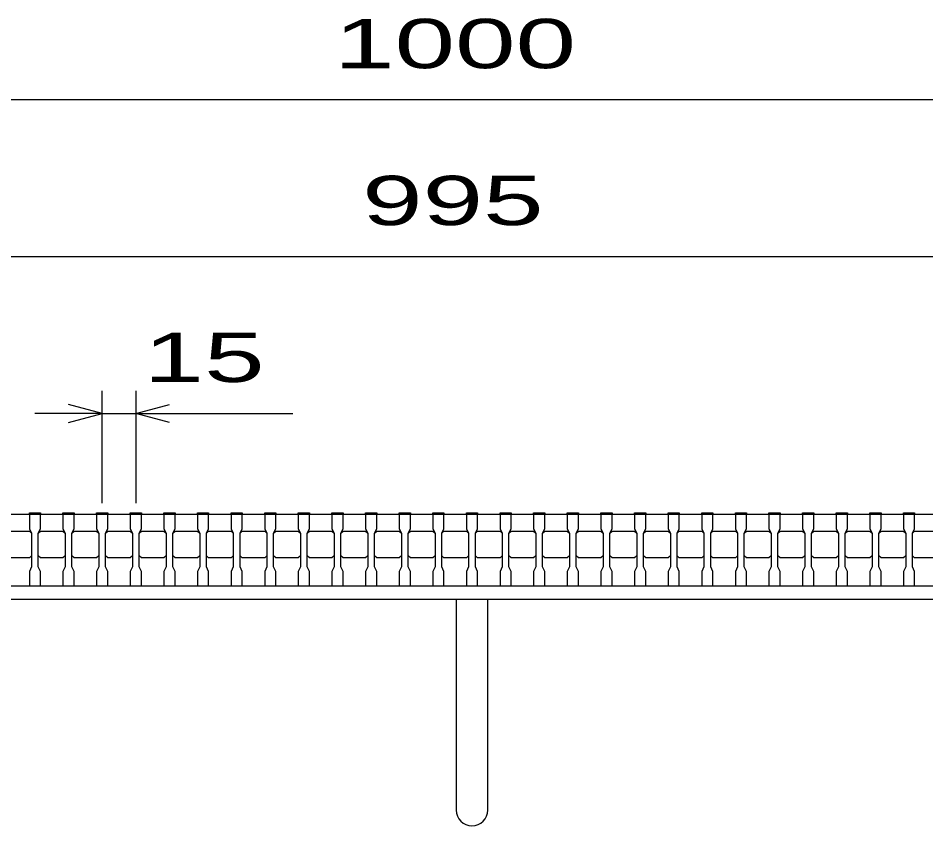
# Model space of a CAD drawing. Units: millimetres, scale not verified. Extents: x -1820 to 1731, y -1282 to 1054.
# Drawn here: x -1124 to -719, y -726.5 to -366.2 of the extents above; entities that cross this region are included whole.
import ezdxf
from ezdxf.enums import TextEntityAlignment as Align

# ---------------------------------------------------------------- set-up
doc = ezdxf.new("R2010")
doc.units = ezdxf.units.MM
doc.header["$LTSCALE"] = 10
for name, color, linetype, lineweight in [('16', 3, 'Continuous', 25), ('19', 6, 'Continuous', 25), ('22', 4, 'Continuous', 25)]:
    doc.layers.add(name, color=color, linetype=linetype, lineweight=lineweight)
doc.styles.add('ベクトル', font='')
doc.styles.get('ベクトル').set_extended_font_data('ベクトル')

msp = doc.modelspace()

# ---------------------------------------------------------------- linework, layer by layer
at = {"layer": '16'}
for p, q in [((-1119, -587.5), (-1119, -586.8)), ((-1119, -586.8), (-1114, -586.8)), ((-1114, -586.8), (-1114, -587.5)), ((-1104, -587.5), (-1104, -586.8)), ((-1104, -586.8), (-1099, -586.8)), ((-1099, -586.8), (-1099, -587.5)), ((-1089, -587.5), (-1089, -586.8)), ((-1089, -586.8), (-1084, -586.8)), ((-1084, -586.8), (-1084, -587.5)), ((-1074, -587.5), (-1074, -586.8)), ((-1074, -586.8), (-1069, -586.8)), ((-1069, -586.8), (-1069, -587.5)), ((-1059, -587.5), (-1059, -586.8)), ((-1059, -586.8), (-1054, -586.8)), ((-1054, -586.8), (-1054, -587.5)), ((-1044, -587.5), (-1044, -586.8)), ((-1044, -586.8), (-1039, -586.8)), ((-1039, -586.8), (-1039, -587.5)), ((-1029, -587.5), (-1029, -586.8)), ((-1029, -586.8), (-1024, -586.8)), ((-1024, -586.8), (-1024, -587.5)), ((-1014, -587.5), (-1014, -586.8)), ((-1014, -586.8), (-1009, -586.8)), ((-1009, -586.8), (-1009, -587.5)), ((-999, -587.5), (-999, -586.8)), ((-999, -586.8), (-994, -586.8)), ((-994, -586.8), (-994, -587.5)), ((-984, -587.5), (-984, -586.8)), ((-984, -586.8), (-979, -586.8)), ((-979, -586.8), (-979, -587.5)), ((-969, -587.5), (-969, -586.8)), ((-969, -586.8), (-964, -586.8)), ((-964, -586.8), (-964, -587.5)), ((-954, -587.5), (-954, -586.8)), ((-954, -586.8), (-949, -586.8)), ((-949, -586.8), (-949, -587.5)), ((-939, -587.5), (-939, -586.8)), ((-939, -586.8), (-934, -586.8)), ((-934, -586.8), (-934, -587.5)), ((-924, -587.5), (-924, -586.8)), ((-924, -586.8), (-919, -586.8)), ((-919, -586.8), (-919, -587.5)), ((-909, -587.5), (-909, -586.8)), ((-909, -586.8), (-904, -586.8)), ((-904, -586.8), (-904, -587.5)), ((-894, -587.5), (-894, -586.8)), ((-894, -586.8), (-889, -586.8)), ((-889, -586.8), (-889, -587.5)), ((-879, -587.5), (-879, -586.8)), ((-879, -586.8), (-874, -586.8)), ((-874, -586.8), (-874, -587.5)), ((-864, -587.5), (-864, -586.8)), ((-864, -586.8), (-859, -586.8)), ((-859, -586.8), (-859, -587.5)), ((-849, -587.5), (-849, -586.8)), ((-849, -586.8), (-844, -586.8)), ((-844, -586.8), (-844, -587.5)), ((-834, -587.5), (-834, -586.8)), ((-834, -586.8), (-829, -586.8)), ((-829, -586.8), (-829, -587.5)), ((-819, -587.5), (-819, -586.8)), ((-819, -586.8), (-814, -586.8)), ((-814, -586.8), (-814, -587.5)), ((-804, -587.5), (-804, -586.8)), ((-804, -586.8), (-799, -586.8)), ((-799, -586.8), (-799, -587.5)), ((-789, -587.5), (-789, -586.8)), ((-789, -586.8), (-784, -586.8)), ((-784, -586.8), (-784, -587.5)), ((-774, -587.5), (-774, -586.8)), ((-774, -586.8), (-769, -586.8)), ((-769, -586.8), (-769, -587.5)), ((-759, -587.5), (-759, -586.8)), ((-759, -586.8), (-754, -586.8)), ((-754, -586.8), (-754, -587.5)), ((-744, -587.5), (-744, -586.8)), ((-744, -586.8), (-739, -586.8)), ((-739, -586.8), (-739, -587.5)), ((-729, -587.5), (-729, -586.8)), ((-729, -586.8), (-724, -586.8)), ((-724, -586.8), (-724, -587.5)), ((-1419, -587.5), (-424, -587.5)), ((-1119, -587.5), (-1119, -594)), ((-1114, -587.5), (-1119, -587.5)), ((-1114, -594), (-1114, -587.5)), ((-1104, -587.5), (-1104, -594)), ((-1099, -587.5), (-1104, -587.5)), ((-1099, -594), (-1099, -587.5)), ((-1089, -587.5), (-1089, -594)), ((-1084, -587.5), (-1089, -587.5)), ((-1084, -594), (-1084, -587.5)), ((-1074, -587.5), (-1074, -594)), ((-1069, -587.5), (-1074, -587.5)), ((-1069, -594), (-1069, -587.5)), ((-1059, -587.5), (-1059, -594)), ((-1054, -587.5), (-1059, -587.5)), ((-1054, -594), (-1054, -587.5)), ((-1044, -587.5), (-1044, -594)), ((-1039, -587.5), (-1044, -587.5)), ((-1039, -594), (-1039, -587.5)), ((-1029, -587.5), (-1029, -594)), ((-1024, -587.5), (-1029, -587.5)), ((-1024, -594), (-1024, -587.5)), ((-1014, -587.5), (-1014, -594)), ((-1009, -587.5), (-1014, -587.5)), ((-1009, -594), (-1009, -587.5)), ((-999, -587.5), (-999, -594)), ((-994, -587.5), (-999, -587.5)), ((-994, -594), (-994, -587.5)), ((-984, -587.5), (-984, -594)), ((-979, -587.5), (-984, -587.5)), ((-979, -594), (-979, -587.5)), ((-969, -587.5), (-969, -594)), ((-964, -587.5), (-969, -587.5)), ((-964, -594), (-964, -587.5)), ((-954, -587.5), (-954, -594)), ((-949, -587.5), (-954, -587.5)), ((-949, -594), (-949, -587.5)), ((-939, -587.5), (-939, -594)), ((-934, -587.5), (-939, -587.5)), ((-934, -594), (-934, -587.5)), ((-924, -587.5), (-924, -594)), ((-919, -587.5), (-924, -587.5)), ((-919, -594), (-919, -587.5)), ((-909, -587.5), (-909, -594)), ((-904, -587.5), (-909, -587.5)), ((-904, -594), (-904, -587.5)), ((-894, -587.5), (-894, -594)), ((-889, -587.5), (-894, -587.5)), ((-889, -594), (-889, -587.5)), ((-879, -587.5), (-879, -594)), ((-874, -587.5), (-879, -587.5)), ((-874, -594), (-874, -587.5)), ((-864, -587.5), (-864, -594)), ((-859, -587.5), (-864, -587.5)), ((-859, -594), (-859, -587.5)), ((-849, -587.5), (-849, -594)), ((-844, -587.5), (-849, -587.5)), ((-844, -594), (-844, -587.5)), ((-834, -587.5), (-834, -594)), ((-829, -587.5), (-834, -587.5)), ((-829, -594), (-829, -587.5)), ((-819, -587.5), (-819, -594)), ((-814, -587.5), (-819, -587.5)), ((-814, -594), (-814, -587.5)), ((-804, -587.5), (-804, -594)), ((-799, -587.5), (-804, -587.5)), ((-799, -594), (-799, -587.5)), ((-789, -587.5), (-789, -594)), ((-784, -587.5), (-789, -587.5)), ((-784, -594), (-784, -587.5)), ((-774, -587.5), (-774, -594)), ((-769, -587.5), (-774, -587.5)), ((-769, -594), (-769, -587.5)), ((-759, -587.5), (-759, -594)), ((-754, -587.5), (-759, -587.5)), ((-754, -594), (-754, -587.5)), ((-744, -587.5), (-744, -594)), ((-739, -587.5), (-744, -587.5)), ((-739, -594), (-739, -587.5)), ((-729, -587.5), (-729, -594)), ((-724, -587.5), (-729, -587.5)), ((-724, -594), (-724, -587.5)), ((-1129, -595), (-1119, -595)), ((-1119, -594), (-1118, -596)), ((-1119, -595), (-1118, -596)), ((-1115, -596), (-1114, -594)), ((-1115, -596), (-1114, -595)), ((-1114, -595), (-1104, -595)), ((-1104, -594), (-1103, -596)), ((-1104, -595), (-1103, -596)), ((-1100, -596), (-1099, -594)), ((-1100, -596), (-1099, -595)), ((-1099, -595), (-1089, -595)), ((-1089, -594), (-1088, -596)), ((-1089, -595), (-1088, -596)), ((-1085, -596), (-1084, -594)), ((-1085, -596), (-1084, -595)), ((-1084, -595), (-1074, -595)), ((-1074, -594), (-1073, -596)), ((-1074, -595), (-1073, -596)), ((-1070, -596), (-1069, -594)), ((-1070, -596), (-1069, -595)), ((-1069, -595), (-1059, -595)), ((-1059, -594), (-1058, -596)), ((-1059, -595), (-1058, -596)), ((-1055, -596), (-1054, -594)), ((-1055, -596), (-1054, -595)), ((-1054, -595), (-1044, -595)), ((-1044, -594), (-1043, -596)), ((-1044, -595), (-1043, -596)), ((-1040, -596), (-1039, -594)), ((-1040, -596), (-1039, -595)), ((-1039, -595), (-1029, -595)), ((-1029, -594), (-1028, -596)), ((-1029, -595), (-1028, -596)), ((-1025, -596), (-1024, -594)), ((-1025, -596), (-1024, -595)), ((-1024, -595), (-1014, -595)), ((-1014, -594), (-1013, -596)), ((-1014, -595), (-1013, -596)), ((-1010, -596), (-1009, -594)), ((-1010, -596), (-1009, -595)), ((-1009, -595), (-999, -595)), ((-999, -594), (-998, -596)), ((-999, -595), (-998, -596)), ((-995, -596), (-994, -594)), ((-995, -596), (-994, -595)), ((-994, -595), (-984, -595)), ((-984, -594), (-983, -596)), ((-984, -595), (-983, -596)), ((-980, -596), (-979, -594)), ((-980, -596), (-979, -595)), ((-979, -595), (-969, -595)), ((-969, -594), (-968, -596)), ((-969, -595), (-968, -596)), ((-965, -596), (-964, -594)), ((-965, -596), (-964, -595)), ((-964, -595), (-954, -595)), ((-954, -594), (-953, -596)), ((-954, -595), (-953, -596)), ((-950, -596), (-949, -594)), ((-950, -596), (-949, -595)), ((-949, -595), (-939, -595)), ((-939, -594), (-938, -596)), ((-939, -595), (-938, -596)), ((-935, -596), (-934, -594)), ((-935, -596), (-934, -595)), ((-934, -595), (-924, -595)), ((-924, -594), (-923, -596)), ((-924, -595), (-923, -596)), ((-920, -596), (-919, -594)), ((-920, -596), (-919, -595)), ((-919, -595), (-909, -595)), ((-909, -594), (-908, -596)), ((-909, -595), (-908, -596)), ((-905, -596), (-904, -594)), ((-905, -596), (-904, -595)), ((-904, -595), (-894, -595)), ((-894, -594), (-893, -596)), ((-894, -595), (-893, -596)), ((-890, -596), (-889, -594)), ((-890, -596), (-889, -595)), ((-889, -595), (-879, -595)), ((-879, -594), (-878, -596)), ((-879, -595), (-878, -596)), ((-875, -596), (-874, -594)), ((-875, -596), (-874, -595)), ((-874, -595), (-864, -595)), ((-864, -594), (-863, -596)), ((-864, -595), (-863, -596)), ((-860, -596), (-859, -594)), ((-860, -596), (-859, -595)), ((-859, -595), (-849, -595)), ((-849, -594), (-848, -596)), ((-849, -595), (-848, -596)), ((-845, -596), (-844, -594)), ((-845, -596), (-844, -595)), ((-844, -595), (-834, -595)), ((-834, -594), (-833, -596)), ((-834, -595), (-833, -596)), ((-830, -596), (-829, -594)), ((-830, -596), (-829, -595)), ((-829, -595), (-819, -595)), ((-819, -594), (-818, -596)), ((-819, -595), (-818, -596)), ((-815, -596), (-814, -594)), ((-815, -596), (-814, -595)), ((-814, -595), (-804, -595)), ((-804, -594), (-803, -596)), ((-804, -595), (-803, -596)), ((-800, -596), (-799, -594)), ((-800, -596), (-799, -595)), ((-799, -595), (-789, -595)), ((-789, -594), (-788, -596)), ((-789, -595), (-788, -596)), ((-785, -596), (-784, -594)), ((-785, -596), (-784, -595)), ((-784, -595), (-774, -595)), ((-774, -594), (-773, -596)), ((-774, -595), (-773, -596)), ((-770, -596), (-769, -594)), ((-770, -596), (-769, -595)), ((-769, -595), (-759, -595)), ((-759, -594), (-758, -596)), ((-759, -595), (-758, -596)), ((-755, -596), (-754, -594)), ((-755, -596), (-754, -595)), ((-754, -595), (-744, -595)), ((-744, -594), (-743, -596)), ((-744, -595), (-743, -596)), ((-740, -596), (-739, -594)), ((-740, -596), (-739, -595)), ((-739, -595), (-729, -595)), ((-729, -594), (-728, -596)), ((-729, -595), (-728, -596)), ((-725, -596), (-724, -594)), ((-725, -596), (-724, -595)), ((-724, -595), (-714, -595)), ((-1118, -596), (-1118, -611)), ((-1115, -611), (-1115, -596)), ((-1103, -596), (-1103, -611)), ((-1100, -611), (-1100, -596)), ((-1088, -596), (-1088, -611)), ((-1085, -611), (-1085, -596)), ((-1073, -596), (-1073, -611)), ((-1070, -611), (-1070, -596)), ((-1058, -596), (-1058, -611)), ((-1055, -611), (-1055, -596)), ((-1043, -596), (-1043, -611)), ((-1040, -611), (-1040, -596)), ((-1028, -596), (-1028, -611)), ((-1025, -611), (-1025, -596)), ((-1013, -596), (-1013, -611)), ((-1010, -611), (-1010, -596)), ((-998, -596), (-998, -611)), ((-995, -611), (-995, -596)), ((-983, -596), (-983, -611)), ((-980, -611), (-980, -596)), ((-968, -596), (-968, -611)), ((-965, -611), (-965, -596)), ((-953, -596), (-953, -611)), ((-950, -611), (-950, -596)), ((-938, -596), (-938, -611)), ((-935, -611), (-935, -596)), ((-923, -596), (-923, -611)), ((-920, -611), (-920, -596)), ((-908, -596), (-908, -611)), ((-905, -611), (-905, -596)), ((-893, -596), (-893, -611)), ((-890, -611), (-890, -596)), ((-878, -596), (-878, -611)), ((-875, -611), (-875, -596)), ((-863, -596), (-863, -611)), ((-860, -611), (-860, -596)), ((-848, -596), (-848, -611)), ((-845, -611), (-845, -596)), ((-833, -596), (-833, -611)), ((-830, -611), (-830, -596)), ((-818, -596), (-818, -611)), ((-815, -611), (-815, -596)), ((-803, -596), (-803, -611)), ((-800, -611), (-800, -596)), ((-788, -596), (-788, -611)), ((-785, -611), (-785, -596)), ((-773, -596), (-773, -611)), ((-770, -611), (-770, -596)), ((-758, -596), (-758, -611)), ((-755, -611), (-755, -596)), ((-743, -596), (-743, -611)), ((-740, -611), (-740, -596)), ((-728, -596), (-728, -611)), ((-725, -611), (-725, -596)), ((-1119, -607), (-1129, -607)), ((-1118, -606), (-1119, -607)), ((-1114, -607), (-1115, -606)), ((-1104, -607), (-1114, -607)), ((-1103, -606), (-1104, -607)), ((-1099, -607), (-1100, -606)), ((-1089, -607), (-1099, -607)), ((-1088, -606), (-1089, -607)), ((-1084, -607), (-1085, -606)), ((-1074, -607), (-1084, -607)), ((-1073, -606), (-1074, -607)), ((-1069, -607), (-1070, -606)), ((-1059, -607), (-1069, -607)), ((-1058, -606), (-1059, -607)), ((-1054, -607), (-1055, -606)), ((-1044, -607), (-1054, -607)), ((-1043, -606), (-1044, -607)), ((-1039, -607), (-1040, -606)), ((-1029, -607), (-1039, -607)), ((-1028, -606), (-1029, -607)), ((-1024, -607), (-1025, -606)), ((-1014, -607), (-1024, -607)), ((-1013, -606), (-1014, -607)), ((-1009, -607), (-1010, -606)), ((-999, -607), (-1009, -607)), ((-998, -606), (-999, -607)), ((-994, -607), (-995, -606)), ((-984, -607), (-994, -607)), ((-983, -606), (-984, -607)), ((-979, -607), (-980, -606)), ((-969, -607), (-979, -607)), ((-968, -606), (-969, -607)), ((-964, -607), (-965, -606)), ((-954, -607), (-964, -607)), ((-953, -606), (-954, -607)), ((-949, -607), (-950, -606)), ((-939, -607), (-949, -607)), ((-938, -606), (-939, -607)), ((-934, -607), (-935, -606)), ((-924, -607), (-934, -607)), ((-923, -606), (-924, -607)), ((-919, -607), (-920, -606)), ((-909, -607), (-919, -607)), ((-908, -606), (-909, -607)), ((-904, -607), (-905, -606)), ((-894, -607), (-904, -607)), ((-893, -606), (-894, -607)), ((-889, -607), (-890, -606)), ((-879, -607), (-889, -607)), ((-878, -606), (-879, -607)), ((-874, -607), (-875, -606)), ((-864, -607), (-874, -607)), ((-863, -606), (-864, -607)), ((-859, -607), (-860, -606)), ((-849, -607), (-859, -607)), ((-848, -606), (-849, -607)), ((-844, -607), (-845, -606)), ((-834, -607), (-844, -607)), ((-833, -606), (-834, -607)), ((-829, -607), (-830, -606)), ((-819, -607), (-829, -607)), ((-818, -606), (-819, -607)), ((-814, -607), (-815, -606)), ((-804, -607), (-814, -607)), ((-803, -606), (-804, -607)), ((-799, -607), (-800, -606)), ((-789, -607), (-799, -607)), ((-788, -606), (-789, -607)), ((-784, -607), (-785, -606)), ((-774, -607), (-784, -607)), ((-773, -606), (-774, -607)), ((-769, -607), (-770, -606)), ((-759, -607), (-769, -607)), ((-758, -606), (-759, -607)), ((-754, -607), (-755, -606)), ((-744, -607), (-754, -607)), ((-743, -606), (-744, -607)), ((-739, -607), (-740, -606)), ((-729, -607), (-739, -607)), ((-728, -606), (-729, -607)), ((-724, -607), (-725, -606)), ((-714, -607), (-724, -607)), ((-1118, -611), (-1119, -613)), ((-1114, -613), (-1115, -611)), ((-1103, -611), (-1104, -613)), ((-1099, -613), (-1100, -611)), ((-1088, -611), (-1089, -613)), ((-1084, -613), (-1085, -611)), ((-1073, -611), (-1074, -613)), ((-1069, -613), (-1070, -611)), ((-1058, -611), (-1059, -613)), ((-1054, -613), (-1055, -611)), ((-1043, -611), (-1044, -613)), ((-1039, -613), (-1040, -611)), ((-1028, -611), (-1029, -613)), ((-1024, -613), (-1025, -611)), ((-1013, -611), (-1014, -613)), ((-1009, -613), (-1010, -611)), ((-998, -611), (-999, -613)), ((-994, -613), (-995, -611)), ((-983, -611), (-984, -613)), ((-979, -613), (-980, -611)), ((-968, -611), (-969, -613)), ((-964, -613), (-965, -611)), ((-953, -611), (-954, -613)), ((-949, -613), (-950, -611)), ((-938, -611), (-939, -613)), ((-934, -613), (-935, -611)), ((-923, -611), (-924, -613)), ((-919, -613), (-920, -611)), ((-908, -611), (-909, -613)), ((-904, -613), (-905, -611)), ((-893, -611), (-894, -613)), ((-889, -613), (-890, -611)), ((-878, -611), (-879, -613)), ((-874, -613), (-875, -611)), ((-863, -611), (-864, -613)), ((-859, -613), (-860, -611)), ((-848, -611), (-849, -613)), ((-844, -613), (-845, -611)), ((-833, -611), (-834, -613)), ((-829, -613), (-830, -611)), ((-818, -611), (-819, -613)), ((-814, -613), (-815, -611)), ((-803, -611), (-804, -613)), ((-799, -613), (-800, -611)), ((-788, -611), (-789, -613)), ((-784, -613), (-785, -611)), ((-773, -611), (-774, -613)), ((-769, -613), (-770, -611)), ((-758, -611), (-759, -613)), ((-754, -613), (-755, -611)), ((-743, -611), (-744, -613)), ((-739, -613), (-740, -611)), ((-728, -611), (-729, -613)), ((-724, -613), (-725, -611)), ((-1119, -613), (-1119, -619.5)), ((-1114, -619.5), (-1114, -613)), ((-1104, -613), (-1104, -619.5)), ((-1099, -619.5), (-1099, -613)), ((-1089, -613), (-1089, -619.5)), ((-1084, -619.5), (-1084, -613)), ((-1074, -613), (-1074, -619.5)), ((-1069, -619.5), (-1069, -613)), ((-1059, -613), (-1059, -619.5)), ((-1054, -619.5), (-1054, -613)), ((-1044, -613), (-1044, -619.5)), ((-1039, -619.5), (-1039, -613)), ((-1029, -613), (-1029, -619.5)), ((-1024, -619.5), (-1024, -613)), ((-1014, -613), (-1014, -619.5)), ((-1009, -619.5), (-1009, -613)), ((-999, -613), (-999, -619.5)), ((-994, -619.5), (-994, -613)), ((-984, -613), (-984, -619.5)), ((-979, -619.5), (-979, -613)), ((-969, -613), (-969, -619.5)), ((-964, -619.5), (-964, -613)), ((-954, -613), (-954, -619.5)), ((-949, -619.5), (-949, -613)), ((-939, -613), (-939, -619.5)), ((-934, -619.5), (-934, -613)), ((-924, -613), (-924, -619.5)), ((-919, -619.5), (-919, -613)), ((-909, -613), (-909, -619.5)), ((-904, -619.5), (-904, -613)), ((-894, -613), (-894, -619.5)), ((-889, -619.5), (-889, -613)), ((-879, -613), (-879, -619.5)), ((-874, -619.5), (-874, -613)), ((-864, -613), (-864, -619.5)), ((-859, -619.5), (-859, -613)), ((-849, -613), (-849, -619.5)), ((-844, -619.5), (-844, -613)), ((-834, -613), (-834, -619.5)), ((-829, -619.5), (-829, -613)), ((-819, -613), (-819, -619.5)), ((-814, -619.5), (-814, -613)), ((-804, -613), (-804, -619.5)), ((-799, -619.5), (-799, -613)), ((-789, -613), (-789, -619.5)), ((-784, -619.5), (-784, -613)), ((-774, -613), (-774, -619.5)), ((-769, -619.5), (-769, -613)), ((-759, -613), (-759, -619.5)), ((-754, -619.5), (-754, -613)), ((-744, -613), (-744, -619.5)), ((-739, -619.5), (-739, -613)), ((-729, -613), (-729, -619.5)), ((-724, -619.5), (-724, -613)), ((-1419, -619.5), (-424, -619.5)), ((-1119, -619.5), (-1114, -619.5)), ((-1104, -619.5), (-1099, -619.5)), ((-1089, -619.5), (-1084, -619.5)), ((-1074, -619.5), (-1069, -619.5)), ((-1059, -619.5), (-1054, -619.5)), ((-1044, -619.5), (-1039, -619.5)), ((-1029, -619.5), (-1024, -619.5)), ((-1014, -619.5), (-1009, -619.5)), ((-999, -619.5), (-994, -619.5)), ((-984, -619.5), (-979, -619.5)), ((-969, -619.5), (-964, -619.5)), ((-954, -619.5), (-949, -619.5)), ((-939, -619.5), (-934, -619.5)), ((-924, -619.5), (-919, -619.5)), ((-909, -619.5), (-904, -619.5)), ((-894, -619.5), (-889, -619.5)), ((-879, -619.5), (-874, -619.5)), ((-864, -619.5), (-859, -619.5)), ((-849, -619.5), (-844, -619.5)), ((-834, -619.5), (-829, -619.5)), ((-819, -619.5), (-814, -619.5)), ((-804, -619.5), (-799, -619.5)), ((-789, -619.5), (-784, -619.5)), ((-774, -619.5), (-769, -619.5)), ((-759, -619.5), (-754, -619.5)), ((-744, -619.5), (-739, -619.5)), ((-729, -619.5), (-724, -619.5))]:
    msp.add_line(p, q, dxfattribs=at)
at = {"layer": '19'}
for p, q in [((-1421.5, -619.5), (-421.5, -619.5)), ((-421.5, -625.5), (-1421.5, -625.5)), ((-928.5, -625.5), (-928.5, -719.5)), ((-914.5, -719.5), (-914.5, -625.5))]:
    msp.add_line(p, q, dxfattribs=at)
msp.add_arc((-921.5, -719.5), 7, 180, 0, dxfattribs=at)
at = {"layer": '22'}
for p, q in [((-1421.5, -402.5), (-421.5, -402.5)), ((-1419, -472.5), (-424, -472.5)), ((-1086.5, -582.5), (-1086.5, -532.5)), ((-1071.5, -532.5), (-1071.5, -582.5)), ((-1086.5, -542.5), (-1101.5, -538.5)), ((-1071.5, -542.5), (-1056.5, -538.5)), ((-1086.5, -542.5), (-1116.5, -542.5)), ((-1101.5, -546.5), (-1086.5, -542.5)), ((-1086.5, -542.5), (-1071.5, -542.5)), ((-1056.5, -546.5), (-1071.5, -542.5)), ((-1071.5, -542.5), (-1001.5, -542.5))]:
    msp.add_line(p, q, dxfattribs=at)

# ---------------------------------------------------------------- texts
at = {"layer": '22', "color": 2, "style": 'ベクトル', "width": 1.65}
for s, p in [(' 1000 ', (-996.5, -377.5)), (' 995 ', (-984, -447.5)), (' 15 ', (-1081.5, -517.5))]:
    msp.add_text(s, height=21.99, dxfattribs=at).set_placement(p, align=Align.MIDDLE_LEFT)

doc.saveas('drawing.dxf')
